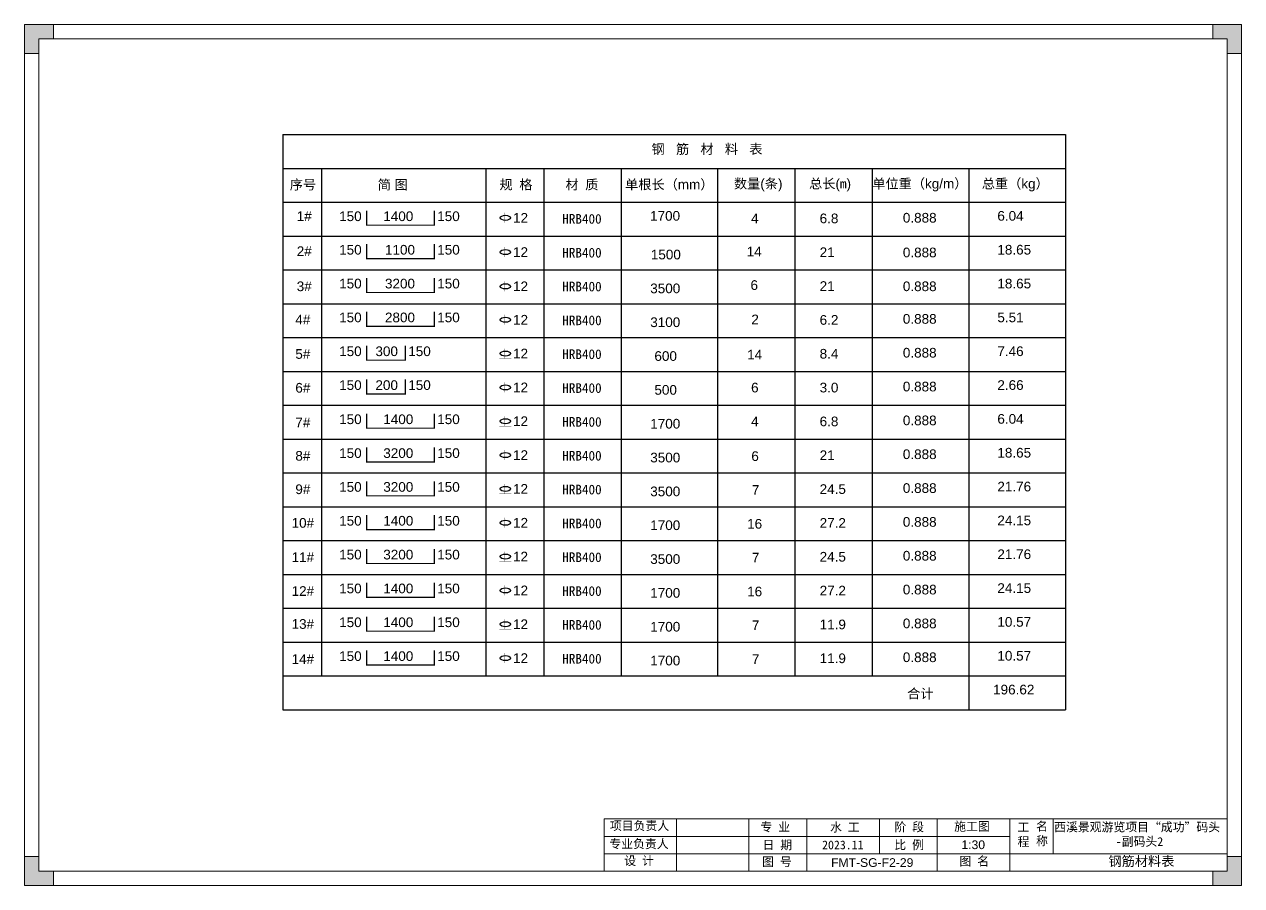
# Model space of a CAD drawing. Header units: millimetres. Extents: x 136606 to 1231039, y 82794 to 127364.
# Drawn here: x 1002516 to 1015116, y 118454 to 127364 of the extents above; entities that cross this region are included whole.
import ezdxf

# ---------------------------------------------------------------- set-up
doc = ezdxf.new("R2010")
doc.units = ezdxf.units.MM
for name, color, linetype in [('00打印图框', 255, 'Continuous'), ('Frame and TB', 7, 'Continuous'), ('标识', 20, 'Continuous')]:
    doc.layers.add(name, color=color, linetype=linetype)
doc.layers.add('图框', color=7, linetype='Continuous', lineweight=13)
doc.styles.add('Arial', font='arial.ttf')
doc.styles.get("Standard").update_dxf_attribs({"font": 'arial.ttf'})

# ---------------------------------------------------------------- blocks, each defined once
blk = doc.blocks.new('钢筋符号')
at = {"const_width": 1}
for points in [[(327697, 120467), (327822, 120467)], [(327747, 120570), (327747, 120467)], [(327772, 120570), (327772, 120467)]]:
    blk.add_lwpolyline(points, dxfattribs=at)
blk.add_ellipse((327759, 120518), major_axis=(53.4, 0), ratio=0.493333)
blk = doc.blocks.new('*U1867')
at = {"layer": 'Frame and TB'}
blk.add_blockref('钢筋符号', (-327759, -120518), dxfattribs=at)
blk = doc.blocks.new('*U1868')
at = {"color": 0, "linetype": 'ByBlock', "lineweight": -2, "transparency": 16777216}
blk.add_blockref('*U1867', (0, 0), dxfattribs=at)
blk = doc.blocks.new('GW-TK')
at = {"layer": '图框', "linetype": 'Continuous', "lineweight": 0}
h = blk.add_hatch(color=256, dxfattribs=at)
h.dxf.hatch_style = 1
h.paths.add_polyline_path([(927183.55, 464715.01), (927183.55, 464705.01), (927188.55, 464705.01), (927188.55, 464710.01), (927193.56, 464710.01), (927193.56, 464715.01)])
h = blk.add_hatch(color=256, dxfattribs=at)
h.dxf.hatch_style = 1
h.paths.add_polyline_path([(927593.55, 464715.01), (927593.55, 464710.01), (927598.55, 464710.01), (927598.55, 464705.01), (927603.55, 464705.01), (927603.55, 464715.01)])
h = blk.add_hatch(color=256, dxfattribs=at)
h.dxf.hatch_style = 1
h.paths.add_polyline_path([(927193.56, 464418.01), (927193.56, 464423.01), (927188.55, 464423.01), (927188.55, 464428.01), (927183.55, 464428.01), (927183.55, 464418.01)])
h = blk.add_hatch(color=256, dxfattribs=at)
h.dxf.hatch_style = 1
h.paths.add_polyline_path([(927603.55, 464418.01), (927603.55, 464428.01), (927598.55, 464428.01), (927598.55, 464423.01), (927593.55, 464423.01), (927593.55, 464418.01)])
at = {"layer": '图框', "linetype": 'Continuous'}
for p, q in [((927383.55, 464441.02), (927383.55, 464423.01)), ((927408.55, 464441.02), (927408.55, 464423.01)), ((927433.55, 464441.02), (927433.55, 464423.01)), ((927453.55, 464441.02), (927453.55, 464423.01)), ((927478.55, 464441.02), (927478.55, 464429.01)), ((927498.55, 464441.02), (927498.55, 464423.01)), ((927523.55, 464441.02), (927523.55, 464423.01)), ((927538.55, 464441.02), (927538.55, 464429.01)), ((927383.55, 464435.01), (927523.55, 464435.01)), ((927451.56, 464429.01), (927383.55, 464429.01)), ((927383.55, 464429.01), (927598.55, 464429.01))]:
    blk.add_line(p, q, dxfattribs=at)
at = {"layer": '图框', "linetype": 'Continuous', "lineweight": 0}
for points in [[(927188.55, 464705.01), (927188.55, 464710.01), (927193.56, 464710.01), (927193.56, 464715.01), (927183.55, 464715.01), (927183.55, 464705.01)], [(927598.55, 464705.01), (927598.55, 464710.01), (927593.55, 464710.01), (927593.55, 464715.01), (927603.55, 464715.01), (927603.55, 464705.01)], [(927188.55, 464428.01), (927188.55, 464423.01), (927193.56, 464423.01), (927193.56, 464418.01), (927183.55, 464418.01), (927183.55, 464428.01)], [(927598.55, 464428.01), (927598.55, 464423.01), (927593.55, 464423.01), (927593.55, 464418.01), (927603.55, 464418.01), (927603.55, 464428.01)]]:
    blk.add_lwpolyline(points, close=True, dxfattribs=at)
at = {"layer": '图框'}
for points in [[(927183.55, 464715.01), (927603.55, 464715.01), (927603.55, 464418.01), (927183.55, 464418.01)], [(927188.55, 464710.01), (927598.55, 464710.01), (927598.55, 464423.01), (927188.55, 464423.01)]]:
    blk.add_lwpolyline(points, close=True, dxfattribs=at)
at = {"layer": '图框', "linetype": 'Continuous'}
blk.add_lwpolyline([(927383.55, 464441.02), (927598.55, 464441.02)], dxfattribs=at)
at = {"layer": '图框', "linetype": 'Continuous', "char_height": 3, "attachment_point": 1}
for s, width, heights, insert in [('{\\fSimSun|b0|i0|c134|p2;项目负责人}', 26.0225, [0], (927385.56, 464440.15)), ('{\\fSimSun|b0|i0|c134|p2;专 业}', 12.8345, [0], (927437.53, 464439.73)), ('{\\fSimSun|b0|i0|c134|p2;阶 段}', 17.4775, [0], (927483.73, 464439.73)), ('{\\fSimSun|b0|i0|c134|p2;工 程}', 5.2119, [0], (927526.21, 464439.66)), ('{\\fSimSun|b0|i0|c134|p2;名 称}', 5.2119, [0], (927532.62, 464439.93)), ('{\\fSimSun|b0|i0|c134|p2;专业负责人}', 24.6361, [2.04], (927385.39, 464433.9)), ('{\\fSimSun|b0|i0|c134|p2;日 期}', 11.224, [0], (927438.25, 464433.55)), ('{\\fSimSun|b0|i0|c134|p2;比 例}', 10.9146, [0], (927483.71, 464433.55)), ('{\\fSimSun|b0|i0|c134|p2;设 计}', 16.2353, [0], (927390.55, 464428.09)), ('{\\fSimSun|b0|i0|c134|p2;图 号}', 23.6261, [0], (927438.11, 464427.75)), ('{\\fSimSun|b0|i0|c134|p2;图 名}', 12.066, [0], (927506.19, 464427.94))]:
    blk.add_mtext_dynamic_manual_height_columns(s, width=width, gutter_width=17.5, heights=heights, dxfattribs=dict(at, insert=insert))
at = {"layer": '图框', "color": 3, "linetype": 'Continuous', "char_height": 3, "attachment_point": 1}
for s, width, insert in [('{\\fSimSun|b0|i0|c134|p2;水 工}', 11.224, (927461.55, 464439.63)), ('\\pt9;{\\fSimSun|b0|i0|c134|p2;施工图}', 18.6303, (927504.36, 464439.94)), ('\\pi0.39911,t9.39911;{\\fSimSun|b0|i0|c134|p2;西溪景观游览项目“成功”码头\\P\\pi21.67411,t30.67411;-副码头2}', 60.0149, (927538.45, 464439.71)), ('{\\fSimSun|b0|i0|c134|p2;2023.11}', 11.224, (927458.8, 464433.55))]:
    blk.add_mtext_dynamic_manual_height_columns(s, width=width, gutter_width=17.5, heights=[0], dxfattribs=dict(at, insert=insert))
blk = doc.blocks.new('*U1945')
at = {"layer": 'Frame and TB'}
blk.add_blockref('钢筋符号', (-327759, -120518), dxfattribs=at)
blk = doc.blocks.new('*U1946')
at = {"color": 0, "linetype": 'ByBlock', "lineweight": -2, "transparency": 16777216}
blk.add_blockref('*U1945', (0, 0), dxfattribs=at)
blk = doc.blocks.new('*U1947')
at = {"layer": 'Frame and TB'}
blk.add_blockref('钢筋符号', (-327759, -120518), dxfattribs=at)
blk = doc.blocks.new('*U1948')
at = {"color": 0, "linetype": 'ByBlock', "lineweight": -2, "transparency": 16777216}
blk.add_blockref('*U1947', (0, 0), dxfattribs=at)
blk = doc.blocks.new('*U1949')
at = {"layer": 'Frame and TB'}
blk.add_blockref('钢筋符号', (-327759, -120518), dxfattribs=at)
blk = doc.blocks.new('*U1950')
at = {"color": 0, "linetype": 'ByBlock', "lineweight": -2, "transparency": 16777216}
blk.add_blockref('*U1949', (0, 0), dxfattribs=at)
blk = doc.blocks.new('*U1951')
at = {"layer": 'Frame and TB'}
blk.add_blockref('钢筋符号', (-327759, -120518), dxfattribs=at)
blk = doc.blocks.new('*U1952')
at = {"color": 0, "linetype": 'ByBlock', "lineweight": -2, "transparency": 16777216}
blk.add_blockref('*U1951', (0, 0), dxfattribs=at)
blk = doc.blocks.new('*U1953')
at = {"layer": 'Frame and TB'}
blk.add_blockref('钢筋符号', (-327759, -120518), dxfattribs=at)
blk = doc.blocks.new('*U1954')
at = {"color": 0, "linetype": 'ByBlock', "lineweight": -2, "transparency": 16777216}
blk.add_blockref('*U1953', (0, 0), dxfattribs=at)
blk = doc.blocks.new('*U1955')
at = {"layer": 'Frame and TB'}
blk.add_blockref('钢筋符号', (-327759, -120518), dxfattribs=at)
blk = doc.blocks.new('*U1956')
at = {"color": 0, "linetype": 'ByBlock', "lineweight": -2, "transparency": 16777216}
blk.add_blockref('*U1955', (0, 0), dxfattribs=at)
blk = doc.blocks.new('*U1957')
at = {"layer": 'Frame and TB'}
blk.add_blockref('钢筋符号', (-327759, -120518), dxfattribs=at)
blk = doc.blocks.new('*U1958')
at = {"color": 0, "linetype": 'ByBlock', "lineweight": -2, "transparency": 16777216}
blk.add_blockref('*U1957', (0, 0), dxfattribs=at)
blk = doc.blocks.new('*U1959')
at = {"layer": 'Frame and TB'}
blk.add_blockref('钢筋符号', (-327759, -120518), dxfattribs=at)
blk = doc.blocks.new('*U1960')
at = {"color": 0, "linetype": 'ByBlock', "lineweight": -2, "transparency": 16777216}
blk.add_blockref('*U1959', (0, 0), dxfattribs=at)
blk = doc.blocks.new('*U1961')
at = {"layer": 'Frame and TB'}
blk.add_blockref('钢筋符号', (-327759, -120518), dxfattribs=at)
blk = doc.blocks.new('*U1962')
at = {"color": 0, "linetype": 'ByBlock', "lineweight": -2, "transparency": 16777216}
blk.add_blockref('*U1961', (0, 0), dxfattribs=at)
blk = doc.blocks.new('*U1963')
at = {"layer": 'Frame and TB'}
blk.add_blockref('钢筋符号', (-327759, -120518), dxfattribs=at)
blk = doc.blocks.new('*U1964')
at = {"color": 0, "linetype": 'ByBlock', "lineweight": -2, "transparency": 16777216}
blk.add_blockref('*U1963', (0, 0), dxfattribs=at)
blk = doc.blocks.new('*U1965')
at = {"layer": 'Frame and TB'}
blk.add_blockref('钢筋符号', (-327759, -120518), dxfattribs=at)
blk = doc.blocks.new('*U1966')
at = {"color": 0, "linetype": 'ByBlock', "lineweight": -2, "transparency": 16777216}
blk.add_blockref('*U1965', (0, 0), dxfattribs=at)
blk = doc.blocks.new('*U1967')
at = {"layer": 'Frame and TB'}
blk.add_blockref('钢筋符号', (-327759, -120518), dxfattribs=at)
blk = doc.blocks.new('*U1968')
at = {"color": 0, "linetype": 'ByBlock', "lineweight": -2, "transparency": 16777216}
blk.add_blockref('*U1967', (0, 0), dxfattribs=at)
blk = doc.blocks.new('*U1969')
at = {"layer": 'Frame and TB'}
blk.add_blockref('钢筋符号', (-327759, -120518), dxfattribs=at)
blk = doc.blocks.new('*U1970')
at = {"color": 0, "linetype": 'ByBlock', "lineweight": -2, "transparency": 16777216}
blk.add_blockref('*U1969', (0, 0), dxfattribs=at)

msp = doc.modelspace()

# ---------------------------------------------------------------- linework, layer by layer
for p, q in [((1005192.5539, 126223.1527), (1005192.5539, 120272.6629)), ((1005192.5539, 126223.1527), (1013292.4906, 126223.1527)), ((1013292.4906, 126223.1527), (1013292.4906, 120272.6629)), ((1005192.5539, 125873.1992), (1013292.4906, 125873.1992)), ((1005592.6031, 125873.1992), (1005592.6031, 120622.6964)), ((1007292.5857, 125873.1992), (1007292.5857, 120622.6964)), ((1007892.5701, 125873.1992), (1007892.5701, 120622.6964)), ((1008692.5546, 125873.1992), (1008692.5546, 120622.6964)), ((1009692.5546, 125873.1992), (1009692.5546, 120622.6964)), ((1010492.5391, 125873.1992), (1010492.5391, 120622.6964)), ((1011292.5235, 125873.1992), (1011292.5235, 120622.6964)), ((1012292.508, 125873.1992), (1012292.508, 120272.6629)), ((1005192.5539, 125523.1657), (1013292.4906, 125523.1657)), ((1005192.5539, 125173.1321), (1013292.4906, 125173.1321)), ((1005192.5539, 124823.0986), (1013292.4906, 124823.0986)), ((1005192.5539, 124473.0651), (1013292.4906, 124473.0651)), ((1005192.5539, 124123.0316), (1013292.4906, 124123.0316)), ((1005192.5539, 123772.9981), (1013292.4906, 123772.9981)), ((1005192.5539, 123422.9646), (1013292.4906, 123422.9646))]:
    msp.add_line(p, q)
at = {"layer": 'Frame and TB'}
for p, q in [((1005192.5539, 123072.931), (1013292.4906, 123072.931)), ((1005192.5539, 122722.8975), (1013292.4906, 122722.8975)), ((1005192.5539, 122372.864), (1013292.4906, 122372.864)), ((1005192.5539, 122022.8305), (1013292.4906, 122022.8305)), ((1005192.5539, 121672.797), (1013292.4906, 121672.797)), ((1005192.5539, 121322.7635), (1013292.4906, 121322.7635)), ((1005192.5539, 120972.7299), (1013292.4906, 120972.7299)), ((1005192.5539, 120622.6964), (1013292.4906, 120622.6964)), ((1005192.5539, 120272.6629), (1013292.4906, 120272.6629))]:
    msp.add_line(p, q, dxfattribs=at)
at = {"layer": '标识', "const_width": 12}
for points in [[(1006059.889, 125437.3878), (1006059.889, 125287.3878), (1006759.889, 125287.3878), (1006759.889, 125437.3878)], [(1006059.889, 125090.7988), (1006059.889, 124940.7988), (1006759.889, 124940.7988), (1006759.889, 125090.7988)], [(1006059.889, 124740.7653), (1006059.889, 124590.7653), (1006759.889, 124590.7653), (1006759.889, 124740.7653)], [(1006059.889, 124390.7318), (1006059.889, 124240.7318), (1006759.889, 124240.7318), (1006759.889, 124390.7318)], [(1006059.889, 124040.6982), (1006059.889, 123890.6982), (1006459.889, 123890.6982), (1006459.889, 124040.6982)], [(1006059.889, 123690.6647), (1006059.889, 123540.6647), (1006459.889, 123540.6647), (1006459.889, 123690.6647)], [(1006059.889, 123337.1867), (1006059.889, 123187.1867), (1006759.889, 123187.1867), (1006759.889, 123337.1867)], [(1006059.889, 122987.1532), (1006059.889, 122837.1532), (1006759.889, 122837.1532), (1006759.889, 122987.1532)], [(1006059.889, 122637.1197), (1006059.889, 122487.1197), (1006759.889, 122487.1197), (1006759.889, 122637.1197)], [(1006059.889, 122287.0861), (1006059.889, 122137.0861), (1006759.889, 122137.0861), (1006759.889, 122287.0861)], [(1006059.889, 121937.0526), (1006059.889, 121787.0526), (1006759.889, 121787.0526), (1006759.889, 121937.0526)], [(1006059.889, 121587.0191), (1006059.889, 121437.0191), (1006759.889, 121437.0191), (1006759.889, 121587.0191)], [(1006059.889, 121236.9856), (1006059.889, 121086.9856), (1006759.889, 121086.9856), (1006759.889, 121236.9856)], [(1006059.889, 120886.9521), (1006059.889, 120736.9521), (1006759.889, 120736.9521), (1006759.889, 120886.9521)]]:
    msp.add_lwpolyline(points, dxfattribs=at)

# ---------------------------------------------------------------- block references
at = {"xscale": 30, "yscale": 30, "zscale": 30}
msp.add_blockref('GW-TK', (-26812990.0984, -13814086.4654), dxfattribs=at)
for name, p in [('*U1868', (1007495.1521, 125362.3347)), ('*U1946', (1007495.1521, 125007.9887)), ('*U1948', (1007495.1521, 124653.6427)), ('*U1950', (1007495.1521, 124307.9589)), ('*U1952', (1007495.1521, 123957.9254)), ('*U1954', (1007495.1521, 123607.8918)), ('*U1956', (1007495.1521, 123257.8583)), ('*U1958', (1007495.1521, 122907.8248)), ('*U1960', (1007495.1521, 122557.7913)), ('*U1962', (1007495.1521, 122207.7578)), ('*U1964', (1007495.1521, 121857.7243)), ('*U1966', (1007495.1521, 121507.6907)), ('*U1968', (1007495.1521, 121157.6572)), ('*U1970', (1007495.1521, 120807.6237))]:
    msp.add_blockref(name, p)

# ---------------------------------------------------------------- texts
at = {"style": 'Arial'}
for s, p in [('150', (1005774.9099, 125328.6881)), ('1400', (1006231.6206, 125328.6881)), ('150', (1006790.1272, 125328.6881)), ('12', (1007574.7375, 125312.4628)), ('1700', (1008993.0897, 125332.585)), ('4', (1010038.6716, 125306.4342)), ('6.8', (1010748.2702, 125306.4342)), ('0.888', (1011609.5022, 125313.1598)), ('6.04', (1012587.872, 125332.585)), ('150', (1005774.9099, 124982.0991)), ('1100', (1006249.1334, 124982.0991)), ('150', (1006790.1272, 124982.0991)), ('12', (1007574.7375, 124958.1169)), ('1500', (1009001.1233, 124932.5515)), ('14', (1009993.0435, 124963.6055)), ('21', (1010748.2702, 124956.4006)), ('0.888', (1011609.5022, 124954.1702)), ('18.65', (1012587.872, 124982.5515)), ('150', (1005774.9099, 124632.0656)), ('3200', (1006249.1334, 124632.0656)), ('150', (1006790.1272, 124632.0656)), ('12', (1007574.7375, 124603.7709)), ('3500', (1008994.8688, 124582.518)), ('6', (1010032.6295, 124616.5454)), ('21', (1010748.2702, 124606.3671)), ('0.888', (1011609.5022, 124604.1379)), ('18.65', (1012587.872, 124632.518)), ('150', (1005774.9099, 124282.032)), ('2800', (1006249.1334, 124282.032)), ('150', (1006790.1272, 124282.032)), ('2', (1010041.279, 124261.2763)), ('0.888', (1011609.5022, 124266.9449)), ('5.51', (1012587.872, 124282.4845)), ('12', (1007574.7375, 124258.087)), ('3100', (1008994.8688, 124232.4845)), ('6.2', (1010748.2702, 124256.3336)), ('150', (1005774.9099, 123931.9985)), ('300', (1006150.3705, 123931.9985)), ('150', (1006490.1272, 123931.9985)), ('12', (1007574.7375, 123908.0535)), ('600', (1009038.1132, 123882.451)), ('14', (1009997.8926, 123897.1241)), ('8.4', (1010748.2702, 123906.3001)), ('0.888', (1011609.5022, 123916.9114)), ('7.46', (1012587.872, 123932.451)), ('150', (1005774.9099, 123581.965)), ('200', (1006150.3705, 123581.965)), ('150', (1006490.1272, 123581.965)), ('12', (1007574.7375, 123558.02)), ('500', (1009038.1132, 123532.4174)), ('6', (1010038.6716, 123556.2666)), ('3.0', (1010748.2702, 123556.2666)), ('0.888', (1011609.5022, 123566.8779)), ('2.66', (1012587.872, 123582.4174)), ('150', (1005774.9099, 123228.487)), ('1400', (1006231.6206, 123228.487)), ('150', (1006790.1272, 123228.487)), ('12', (1007574.7375, 123207.9865)), ('1700', (1008994.8688, 123182.3839)), ('4', (1010038.6716, 123206.2331)), ('6.8', (1010748.2702, 123206.2331)), ('0.888', (1011609.5022, 123216.8444)), ('6.04', (1012587.872, 123232.3839)), ('150', (1005774.9099, 122878.4535)), ('3200', (1006231.6206, 122878.4535)), ('150', (1006790.1272, 122878.4535)), ('18.65', (1012587.872, 122882.3504)), ('12', (1007574.7375, 122857.953)), ('3500', (1008994.8688, 122832.3504)), ('6', (1010041.1514, 122847.0236)), ('21', (1010748.2702, 122856.1995)), ('0.888', (1011609.5022, 122866.8108)), ('150', (1005774.9099, 122528.42)), ('3200', (1006231.6206, 122528.42)), ('150', (1006790.1272, 122528.42)), ('12', (1007574.7375, 122507.9195)), ('7', (1010046.7942, 122496.9901)), ('24.5', (1010748.2702, 122506.166)), ('0.888', (1011609.5022, 122516.7773)), ('21.76', (1012587.872, 122532.3169)), ('3500', (1008994.8688, 122482.3169)), ('150', (1005774.9099, 122178.3864)), ('1400', (1006231.6206, 122178.3864)), ('150', (1006790.1272, 122178.3864)), ('12', (1007574.7375, 122157.8859)), ('1700', (1008994.8688, 122132.2834)), ('16', (1009997.8926, 122146.9565)), ('27.2', (1010748.2702, 122156.1325)), ('0.888', (1011609.5022, 122166.7438)), ('24.15', (1012587.872, 122182.2834)), ('150', (1005774.9099, 121828.3529)), ('3200', (1006231.6206, 121828.3529)), ('150', (1006790.1272, 121828.3529)), ('12', (1007574.7375, 121807.8524)), ('3500', (1008994.8688, 121782.2499)), ('7', (1010046.7942, 121796.923)), ('24.5', (1010748.2702, 121806.099)), ('0.888', (1011609.5022, 121816.7103)), ('21.76', (1012587.872, 121832.2499)), ('150', (1005774.9099, 121478.3194)), ('1400', (1006231.6206, 121478.3194)), ('150', (1006790.1272, 121478.3194)), ('12', (1007574.7375, 121457.8189)), ('1700', (1008994.8688, 121432.2164)), ('16', (1009997.8926, 121446.8895)), ('27.2', (1010748.2702, 121456.0655)), ('0.888', (1011609.5022, 121466.6768)), ('24.15', (1012587.872, 121482.2164)), ('150', (1005774.9099, 121128.2859)), ('1400', (1006231.6206, 121128.2859)), ('150', (1006790.1272, 121128.2859)), ('0.888', (1011609.5022, 121116.6433)), ('10.57', (1012587.872, 121132.1828)), ('12', (1007574.7375, 121107.7854)), ('1700', (1008994.8688, 121082.1828)), ('7', (1010046.7942, 121096.856)), ('11.9', (1010748.2702, 121106.032)), ('150', (1005774.9099, 120778.2524)), ('1400', (1006231.6206, 120778.2524)), ('150', (1006790.1272, 120778.2524)), ('12', (1007574.7375, 120757.7519)), ('1700', (1008994.8688, 120732.1493)), ('7', (1010046.7942, 120746.8225)), ('11.9', (1010748.2702, 120755.9984)), ('0.888', (1011609.5022, 120766.6097)), ('10.57', (1012587.872, 120782.1493)), ('合计', (1011655.0076, 120390.2664)), ('196.62', (1012543.7401, 120432.1158))]:
    msp.add_text(s, height=100, dxfattribs=at).set_placement(p)
at = {"char_height": 100, "attachment_point": 5, "style": 'Arial'}
for s, insert in [(' 钢   筋   材   料   表 ', (1009563.3075, 126068.3543)), ('序号', (1005400.606, 125700.1895)), ('简 图', (1006330.2338, 125700.114)), ('{\\fSimSun|b0|i0|c134|p2;规 格}', (1007605.4774, 125700.9594)), ('{\\fSimSun|b0|i0|c134|p2;材 质}', (1008287.9084, 125700.9594)), ('单根长（mm）', (1009192.1056, 125700.9594)), ('数量(条)', (1010112.4592, 125700.9594)), ('{\\fSimSun|b0|i0|c134|p2;总长}({\\fSimSun|b0|i0|c134|p2;m})', (1010856.333, 125700.9594)), ('单位重（kg/m）', (1011785.6687, 125700.9594)), ('总重（kg）', (1012773.2786, 125700.9594)), ('1#', (1005413.4598, 125379.9929)), ('{\\fSimSun|b0|i0|c134|p2;HRB400}', (1008287.9084, 125351.1287)), ('2#', (1005413.4598, 125017.199)), ('{\\fSimSun|b0|i0|c134|p2;HRB400}', (1008287.9084, 125001.0952)), ('3#', (1005413.4598, 124653.3187)), ('{\\fSimSun|b0|i0|c134|p2;HRB400}', (1008287.9084, 124651.0617)), ('4#', (1005399.0995, 124309.6648)), ('{\\fSimSun|b0|i0|c134|p2;HRB400}', (1008287.9084, 124301.0282)), ('5#', (1005399.0995, 123953.2516)), ('{\\fSimSun|b0|i0|c134|p2;HRB400}', (1008287.9084, 123950.9946)), ('6#', (1005399.0995, 123603.6656)), ('{\\fSimSun|b0|i0|c134|p2;HRB400}', (1008287.9084, 123600.9611)), ('7#', (1005399.0995, 123245.3109)), ('{\\fSimSun|b0|i0|c134|p2;HRB400}', (1008287.9084, 123250.9276)), ('8#', (1005399.0995, 122899.52)), ('{\\fSimSun|b0|i0|c134|p2;HRB400}', (1008287.9084, 122900.8941)), ('9#', (1005399.0995, 122553.7291)), ('{\\fSimSun|b0|i0|c134|p2;HRB400}', (1008287.9084, 122550.8606)), ('10#', (1005399.0995, 122205.8179)), ('{\\fSimSun|b0|i0|c134|p2;HRB400}', (1008287.9084, 122200.8271)), ('11#', (1005399.0995, 121851.5407)), ('{\\fSimSun|b0|i0|c134|p2;HRB400}', (1008287.9084, 121850.7935)), ('12#', (1005399.0995, 121501.5083)), ('{\\fSimSun|b0|i0|c134|p2;HRB400}', (1008287.9084, 121500.76)), ('13#', (1005399.0995, 121159.96)), ('{\\fSimSun|b0|i0|c134|p2;HRB400}', (1008287.9084, 121150.7265)), ('14#', (1005399.0995, 120797.1987)), ('{\\fSimSun|b0|i0|c134|p2;HRB400}', (1008287.9084, 120800.693)), ('{\\fSimSun|b0|i0|c134|p2; 钢筋材料表 }', (1014045.2783, 118700.3237))]:
    msp.add_mtext(s, dxfattribs=dict(at, insert=insert))
at = {"layer": '00打印图框', "color": 6, "char_height": 90, "attachment_point": 1, "style": 'Arial'}
for s, width, gutter_width, heights, insert in [('1:30', 39.404991, 2.8125, [0], (1012215.8825, 118921.7981)), ('{\\C256;FMT-SG-F2-29}', 138.940173, 0, [18.9488], (1010866.4628, 118737.5468))]:
    msp.add_mtext_dynamic_manual_height_columns(s, width=width, gutter_width=gutter_width, heights=heights, dxfattribs=dict(at, insert=insert))

doc.saveas('drawing.dxf')
